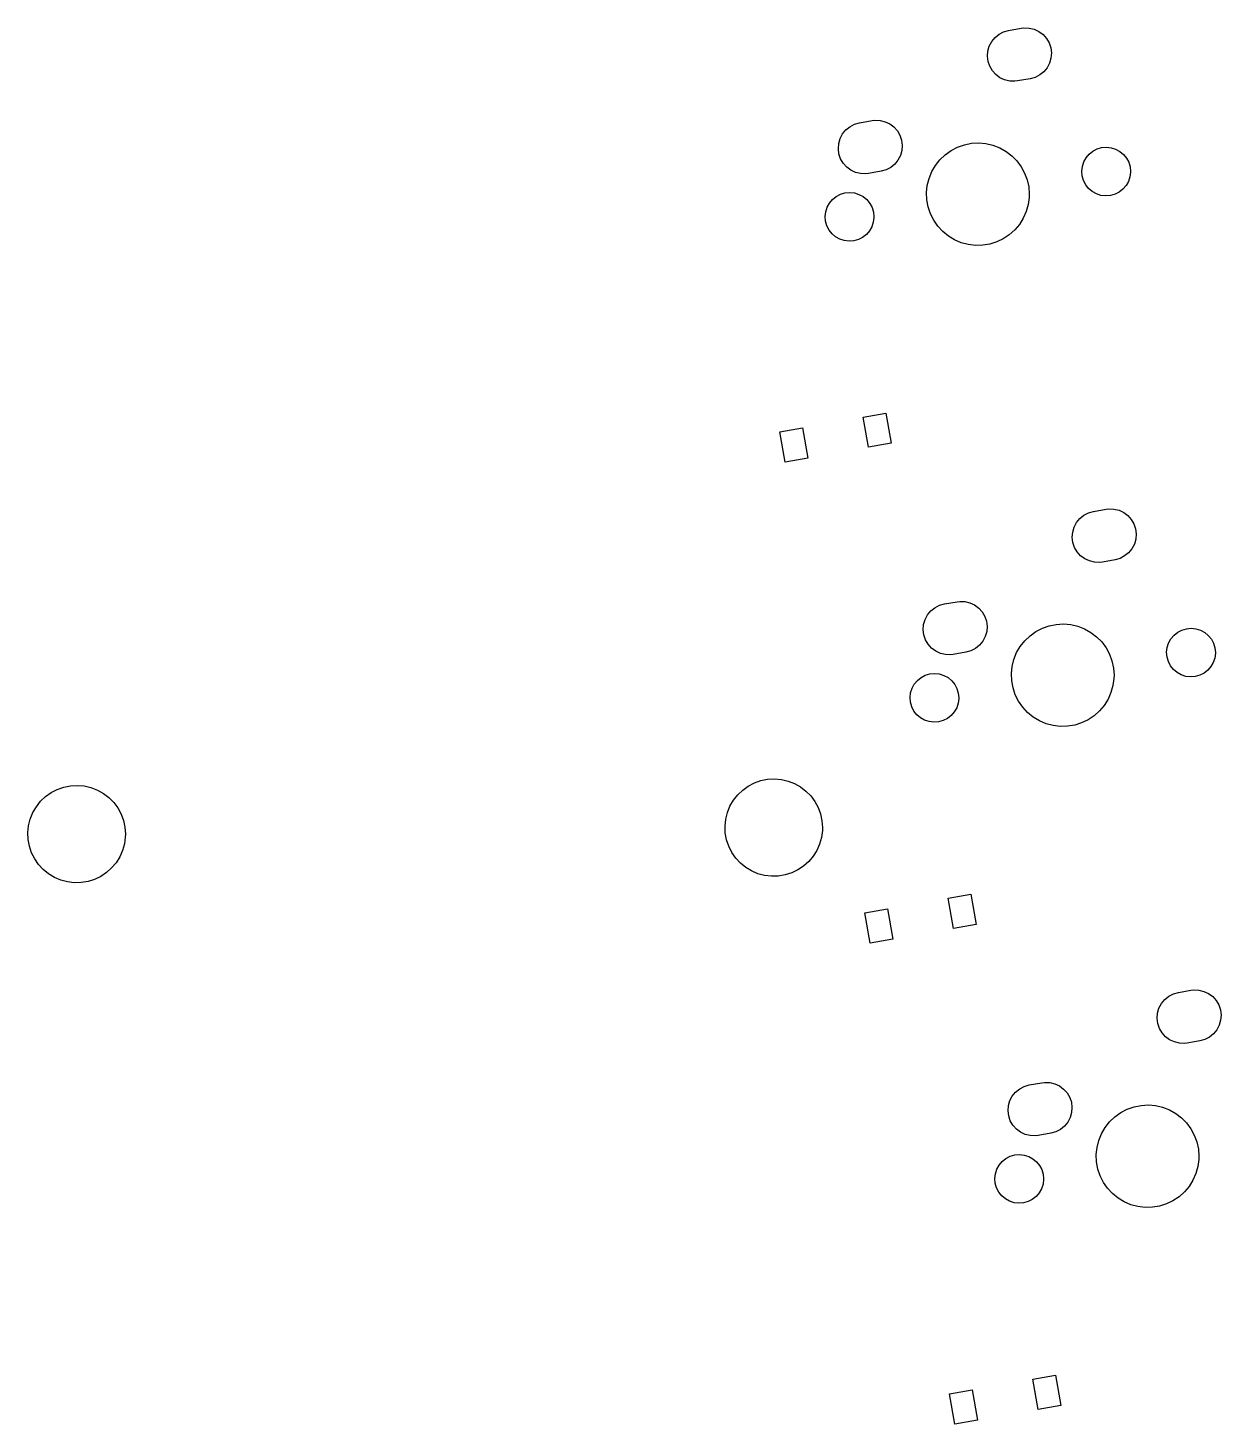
# Model space of a CAD drawing. Extents: x -73 to 324, y -180 to -25.
# Drawn here: x 151.8 to 198.3, y -110.6 to -56.2 of the extents above; entities that cross this region are included whole.
import ezdxf

# ---------------------------------------------------------------- set-up
doc = ezdxf.new("R2010")
doc.units = 0
doc.layers.add('BLACK', color=7, linetype='CONTINUOUS')

msp = doc.modelspace()

# ---------------------------------------------------------------- linework, layer by layer
at = {"layer": 'BLACK', "linetype": 'CONTINUOUS'}
for p, q in [((189.347, -56.7197), (189.475, -56.5635)), ((189.475, -56.5635), (189.632, -56.4363)), ((189.632, -56.4363), (189.811, -56.3433)), ((189.811, -56.3433), (190.006, -56.2882)), ((190.006, -56.2882), (190.498, -56.2014)), ((190.498, -56.2014), (190.602, -56.1887)), ((190.602, -56.1887), (190.804, -56.195)), ((190.804, -56.195), (191.001, -56.2419)), ((191.001, -56.2419), (191.184, -56.3273)), ((191.184, -56.3273), (191.346, -56.4478)), ((191.346, -56.4478), (191.481, -56.5984)), ((191.481, -56.5984), (191.583, -56.7731)), ((189.18, -57.294), (189.196, -57.0925)), ((189.196, -57.0925), (189.252, -56.8984)), ((189.252, -56.8984), (189.347, -56.7197)), ((191.583, -56.7731), (191.647, -56.9647)), ((191.647, -56.9647), (191.672, -57.1653)), ((191.672, -57.1653), (191.656, -57.3667)), ((189.204, -57.4946), (189.18, -57.294)), ((189.269, -57.6862), (189.204, -57.4946)), ((189.371, -57.8608), (189.269, -57.6862)), ((191.599, -57.5608), (191.505, -57.7396)), ((191.656, -57.3667), (191.599, -57.5608)), ((189.505, -58.0115), (189.371, -57.8608)), ((189.668, -58.132), (189.505, -58.0115)), ((189.851, -58.2174), (189.668, -58.132)), ((190.047, -58.2643), (189.851, -58.2174)), ((190.353, -58.2579), (190.249, -58.2706)), ((190.846, -58.171), (190.353, -58.2579)), ((191.04, -58.116), (190.846, -58.171)), ((191.22, -58.023), (191.04, -58.116)), ((191.377, -57.8958), (191.22, -58.023)), ((191.505, -57.7396), (191.377, -57.8958)), ((190.249, -58.2706), (190.047, -58.2643)), ((183.999, -59.9474), (184.193, -59.8923)), ((184.193, -59.8923), (184.686, -59.8055)), ((184.686, -59.8055), (184.79, -59.7927)), ((184.79, -59.7927), (184.992, -59.7991)), ((184.992, -59.7991), (185.188, -59.8459)), ((185.188, -59.8459), (185.372, -59.9313)), ((183.44, -60.5025), (183.534, -60.3237)), ((183.534, -60.3237), (183.662, -60.1676)), ((183.662, -60.1676), (183.82, -60.0404)), ((183.82, -60.0404), (183.999, -59.9474)), ((185.372, -59.9313), (185.534, -60.0519)), ((185.534, -60.0519), (185.669, -60.2025)), ((185.669, -60.2025), (185.77, -60.3772)), ((185.77, -60.3772), (185.835, -60.5688)), ((183.367, -60.8981), (183.384, -60.6966)), ((183.392, -61.0987), (183.367, -60.8981)), ((183.384, -60.6966), (183.44, -60.5025)), ((185.843, -60.9708), (185.787, -61.1649)), ((185.835, -60.5688), (185.859, -60.7694)), ((185.859, -60.7694), (185.843, -60.9708)), ((187.532, -61.1325), (187.762, -60.9683)), ((187.762, -60.9683), (188.012, -60.838)), ((188.012, -60.838), (188.279, -60.7444)), ((188.279, -60.7444), (188.556, -60.6893)), ((188.556, -60.6893), (188.838, -60.6738)), ((188.838, -60.6738), (189.119, -60.6982)), ((189.119, -60.6982), (189.395, -60.7619)), ((189.395, -60.7619), (189.658, -60.8639)), ((189.658, -60.8639), (189.905, -61.0019)), ((193.289, -60.9965), (193.453, -60.9106)), ((193.453, -60.9106), (193.631, -60.8582)), ((193.631, -60.8582), (193.816, -60.8414)), ((193.816, -60.8414), (194, -60.8608)), ((194, -60.8608), (194.177, -60.9156)), ((194.177, -60.9156), (194.341, -61.0038)), ((183.456, -61.2902), (183.392, -61.0987)), ((183.558, -61.4649), (183.456, -61.2902)), ((183.693, -61.6156), (183.558, -61.4649)), ((185.564, -61.4999), (185.407, -61.6271)), ((185.692, -61.3437), (185.564, -61.4999)), ((185.787, -61.1649), (185.692, -61.3437)), ((187.152, -61.5494), (187.327, -61.3275)), ((187.327, -61.3275), (187.532, -61.1325)), ((189.905, -61.0019), (190.129, -61.1733)), ((190.129, -61.1733), (190.327, -61.3746)), ((190.327, -61.3746), (190.495, -61.6019)), ((192.88, -61.5939), (192.936, -61.4172)), ((192.936, -61.4172), (193.025, -61.2547)), ((193.025, -61.2547), (193.145, -61.1126)), ((193.145, -61.1126), (193.289, -60.9965)), ((194.341, -61.0038), (194.483, -61.122)), ((194.483, -61.122), (194.601, -61.2657)), ((194.601, -61.2657), (194.688, -61.4294)), ((194.688, -61.4294), (194.741, -61.6069)), ((183.855, -61.7361), (183.693, -61.6156)), ((184.038, -61.8215), (183.855, -61.7361)), ((184.235, -61.8683), (184.038, -61.8215)), ((184.437, -61.8747), (184.235, -61.8683)), ((184.541, -61.8619), (184.437, -61.8747)), ((185.033, -61.7751), (184.541, -61.8619)), ((185.228, -61.7201), (185.033, -61.7751)), ((185.407, -61.6271), (185.228, -61.7201)), ((186.836, -62.3297), (186.904, -62.0555)), ((186.904, -62.0555), (187.01, -61.7937)), ((187.01, -61.7937), (187.152, -61.5494)), ((190.495, -61.6019), (190.629, -61.8505)), ((190.629, -61.8505), (190.727, -62.1155)), ((192.859, -61.7781), (192.88, -61.5939)), ((192.875, -61.9629), (192.859, -61.7781)), ((192.926, -62.1411), (192.875, -61.9629)), ((194.736, -62.0019), (194.677, -62.1778)), ((194.759, -61.8179), (194.736, -62.0019)), ((194.741, -61.6069), (194.759, -61.7914)), ((194.759, -61.7914), (194.759, -61.8179)), ((183.626, -62.6225), (183.81, -62.6057)), ((183.81, -62.6057), (183.995, -62.6251)), ((186.807, -62.6107), (186.836, -62.3297)), ((186.819, -62.893), (186.807, -62.6107)), ((190.727, -62.1155), (190.787, -62.3917)), ((190.787, -62.3917), (190.807, -62.6735)), ((193.011, -62.306), (192.926, -62.1411)), ((193.126, -62.4513), (193.011, -62.306)), ((193.267, -62.5715), (193.126, -62.4513)), ((193.429, -62.6619), (193.267, -62.5715)), ((194.318, -62.5935), (194.153, -62.6771)), ((194.464, -62.4794), (194.318, -62.5935)), ((194.586, -62.339), (194.464, -62.4794)), ((194.677, -62.1778), (194.586, -62.339)), ((182.931, -63.1814), (183.02, -63.0189)), ((183.02, -63.0189), (183.139, -62.8769)), ((183.139, -62.8769), (183.284, -62.7607)), ((183.284, -62.7607), (183.448, -62.6748)), ((183.448, -62.6748), (183.626, -62.6225)), ((183.995, -62.6251), (184.172, -62.6799)), ((184.172, -62.6799), (184.335, -62.7681)), ((184.335, -62.7681), (184.478, -62.8863)), ((184.478, -62.8863), (184.595, -63.0299)), ((184.595, -63.0299), (184.682, -63.1936)), ((186.869, -63.1709), (186.819, -62.893)), ((190.765, -63.0791), (190.688, -63.351)), ((190.803, -62.7991), (190.765, -63.0791)), ((190.807, -62.6735), (190.803, -62.7991)), ((193.605, -62.7192), (193.429, -62.6619)), ((193.789, -62.7412), (193.605, -62.7192)), ((193.974, -62.727), (193.789, -62.7412)), ((194.153, -62.6771), (193.974, -62.727)), ((182.854, -63.5424), (182.874, -63.3581)), ((182.869, -63.7272), (182.854, -63.5424)), ((182.874, -63.3581), (182.931, -63.1814)), ((184.682, -63.1936), (184.736, -63.3711)), ((184.753, -63.5822), (184.73, -63.7661)), ((184.736, -63.3711), (184.754, -63.5557)), ((184.754, -63.5557), (184.753, -63.5822)), ((186.959, -63.4389), (186.869, -63.1709)), ((187.085, -63.6916), (186.959, -63.4389)), ((187.246, -63.924), (187.085, -63.6916)), ((190.574, -63.6094), (190.425, -63.8491)), ((190.688, -63.351), (190.574, -63.6094)), ((182.92, -63.9054), (182.869, -63.7272)), ((183.005, -64.0703), (182.92, -63.9054)), ((183.12, -64.2156), (183.005, -64.0703)), ((183.262, -64.3358), (183.12, -64.2156)), ((184.459, -64.2436), (184.313, -64.3578)), ((184.58, -64.1033), (184.459, -64.2436)), ((184.672, -63.9421), (184.58, -64.1033)), ((184.73, -63.7661), (184.672, -63.9421)), ((187.437, -64.1315), (187.246, -63.924)), ((187.656, -64.3098), (187.437, -64.1315)), ((190.243, -64.0654), (190.032, -64.2538)), ((190.425, -63.8491), (190.243, -64.0654)), ((183.423, -64.4262), (183.262, -64.3358)), ((183.6, -64.4835), (183.423, -64.4262)), ((183.784, -64.5055), (183.6, -64.4835)), ((183.969, -64.4912), (183.784, -64.5055)), ((184.147, -64.4414), (183.969, -64.4912)), ((184.313, -64.3578), (184.147, -64.4414)), ((187.899, -64.4555), (187.656, -64.3098)), ((188.159, -64.5657), (187.899, -64.4555)), ((188.432, -64.6381), (188.159, -64.5657)), ((188.712, -64.6713), (188.432, -64.6381)), ((188.995, -64.6647), (188.712, -64.6713)), ((189.273, -64.6183), (188.995, -64.6647)), ((189.543, -64.5331), (189.273, -64.6183)), ((189.797, -64.4108), (189.543, -64.5331)), ((190.032, -64.2538), (189.797, -64.4108)), ((184.336, -71.3639), (185.222, -71.2076)), ((185.222, -71.2076), (185.43, -72.3894)), ((181.086, -71.937), (181.972, -71.7807)), ((181.972, -71.7807), (182.18, -72.9624)), ((184.544, -72.5457), (184.336, -71.3639)), ((181.294, -73.1187), (181.086, -71.937)), ((185.43, -72.3894), (184.544, -72.5457)), ((182.18, -72.9624), (181.294, -73.1187)), ((192.94, -75.1969), (193.119, -75.1039)), ((193.119, -75.1039), (193.314, -75.0488)), ((193.314, -75.0488), (193.806, -74.962)), ((193.806, -74.962), (193.91, -74.9493)), ((193.91, -74.9493), (194.112, -74.9556)), ((194.112, -74.9556), (194.309, -75.0024)), ((194.309, -75.0024), (194.492, -75.0879)), ((194.492, -75.0879), (194.654, -75.2084)), ((192.504, -75.8531), (192.56, -75.659)), ((192.56, -75.659), (192.655, -75.4802)), ((192.655, -75.4802), (192.783, -75.3241)), ((192.783, -75.3241), (192.94, -75.1969)), ((194.654, -75.2084), (194.789, -75.359)), ((194.789, -75.359), (194.891, -75.5337)), ((194.891, -75.5337), (194.955, -75.7253)), ((192.488, -76.0546), (192.504, -75.8531)), ((192.512, -76.2552), (192.488, -76.0546)), ((194.964, -76.1273), (194.907, -76.3214)), ((194.955, -75.7253), (194.98, -75.9259)), ((194.98, -75.9259), (194.964, -76.1273)), ((192.577, -76.4467), (192.512, -76.2552)), ((192.679, -76.6214), (192.577, -76.4467)), ((192.813, -76.7721), (192.679, -76.6214)), ((192.976, -76.8926), (192.813, -76.7721)), ((194.685, -76.6564), (194.528, -76.7836)), ((194.813, -76.5002), (194.685, -76.6564)), ((194.907, -76.3214), (194.813, -76.5002)), ((193.159, -76.978), (192.976, -76.8926)), ((193.355, -77.0249), (193.159, -76.978)), ((193.557, -77.0312), (193.355, -77.0249)), ((193.661, -77.0184), (193.557, -77.0312)), ((194.154, -76.9316), (193.661, -77.0184)), ((194.348, -76.8766), (194.154, -76.9316)), ((194.528, -76.7836), (194.348, -76.8766)), ((186.842, -79.0843), (186.97, -78.9281)), ((186.97, -78.9281), (187.128, -78.801)), ((187.128, -78.801), (187.307, -78.7079)), ((187.307, -78.7079), (187.501, -78.6529)), ((187.501, -78.6529), (187.994, -78.5661)), ((187.994, -78.5661), (188.098, -78.5533)), ((188.098, -78.5533), (188.3, -78.5597)), ((188.3, -78.5597), (188.496, -78.6065)), ((188.496, -78.6065), (188.68, -78.6919)), ((188.68, -78.6919), (188.842, -78.8124)), ((188.842, -78.8124), (188.977, -78.9631)), ((186.675, -79.6587), (186.692, -79.4572)), ((186.692, -79.4572), (186.748, -79.2631)), ((186.748, -79.2631), (186.842, -79.0843)), ((188.977, -78.9631), (189.078, -79.1378)), ((189.078, -79.1378), (189.143, -79.3293)), ((189.143, -79.3293), (189.167, -79.53)), ((191.587, -79.505), (191.864, -79.4499)), ((191.864, -79.4499), (192.146, -79.4344)), ((192.146, -79.4344), (192.427, -79.4587)), ((192.427, -79.4587), (192.703, -79.5225)), ((186.7, -79.8593), (186.675, -79.6587)), ((186.764, -80.0508), (186.7, -79.8593)), ((189.095, -79.9255), (189, -80.1043)), ((189.151, -79.7314), (189.095, -79.9255)), ((189.167, -79.53), (189.151, -79.7314)), ((190.635, -80.0881), (190.84, -79.8931)), ((190.84, -79.8931), (191.07, -79.7288)), ((191.07, -79.7288), (191.32, -79.5986)), ((191.32, -79.5986), (191.587, -79.505)), ((192.703, -79.5225), (192.966, -79.6245)), ((192.966, -79.6245), (193.213, -79.7625)), ((193.213, -79.7625), (193.437, -79.9339)), ((193.437, -79.9339), (193.635, -80.1352)), ((196.244, -80.1777), (196.333, -80.0153)), ((196.333, -80.0153), (196.453, -79.8732)), ((196.453, -79.8732), (196.597, -79.7571)), ((196.597, -79.7571), (196.761, -79.6712)), ((196.761, -79.6712), (196.939, -79.6188)), ((196.939, -79.6188), (197.124, -79.602)), ((197.124, -79.602), (197.308, -79.6214)), ((197.308, -79.6214), (197.485, -79.6762)), ((197.485, -79.6762), (197.649, -79.7644)), ((197.649, -79.7644), (197.791, -79.8826)), ((197.791, -79.8826), (197.909, -80.0263)), ((197.909, -80.0263), (197.996, -80.19)), ((186.866, -80.2255), (186.764, -80.0508)), ((187.001, -80.3762), (186.866, -80.2255)), ((187.163, -80.4967), (187.001, -80.3762)), ((187.346, -80.5821), (187.163, -80.4967)), ((187.543, -80.6289), (187.346, -80.5821)), ((188.341, -80.5357), (187.849, -80.6225)), ((188.536, -80.4807), (188.341, -80.5357)), ((188.715, -80.3877), (188.536, -80.4807)), ((188.872, -80.2605), (188.715, -80.3877)), ((189, -80.1043), (188.872, -80.2605)), ((190.212, -80.8161), (190.318, -80.5542)), ((190.318, -80.5542), (190.46, -80.31)), ((190.46, -80.31), (190.635, -80.0881)), ((193.635, -80.1352), (193.803, -80.3625)), ((193.803, -80.3625), (193.937, -80.6111)), ((196.167, -80.5387), (196.188, -80.3545)), ((196.183, -80.7235), (196.167, -80.5387)), ((196.188, -80.3545), (196.244, -80.1777)), ((197.996, -80.19), (198.049, -80.3675)), ((198.067, -80.5785), (198.044, -80.7625)), ((198.049, -80.3675), (198.067, -80.552)), ((198.067, -80.552), (198.067, -80.5785)), ((187.745, -80.6353), (187.543, -80.6289)), ((187.849, -80.6225), (187.745, -80.6353)), ((190.115, -81.3713), (190.144, -81.0903)), ((190.144, -81.0903), (190.212, -80.8161)), ((193.937, -80.6111), (194.035, -80.8761)), ((194.035, -80.8761), (194.095, -81.1523)), ((196.234, -80.9017), (196.183, -80.7235)), ((196.319, -81.0666), (196.234, -80.9017)), ((196.434, -81.2119), (196.319, -81.0666)), ((197.894, -81.0996), (197.772, -81.2399)), ((197.985, -80.9384), (197.894, -81.0996)), ((198.044, -80.7625), (197.985, -80.9384)), ((186.328, -81.7795), (186.447, -81.6375)), ((186.447, -81.6375), (186.591, -81.5213)), ((186.591, -81.5213), (186.756, -81.4354)), ((186.756, -81.4354), (186.934, -81.3831)), ((186.934, -81.3831), (187.118, -81.3663)), ((187.118, -81.3663), (187.303, -81.3857)), ((187.303, -81.3857), (187.48, -81.4405)), ((187.48, -81.4405), (187.643, -81.5287)), ((187.643, -81.5287), (187.786, -81.6469)), ((187.786, -81.6469), (187.903, -81.7905)), ((190.127, -81.6536), (190.115, -81.3713)), ((190.177, -81.9315), (190.127, -81.6536)), ((194.111, -81.5597), (194.073, -81.8397)), ((194.095, -81.1523), (194.115, -81.4341)), ((194.115, -81.4341), (194.111, -81.5597)), ((196.575, -81.3321), (196.434, -81.2119)), ((196.737, -81.4225), (196.575, -81.3321)), ((196.913, -81.4798), (196.737, -81.4225)), ((197.097, -81.5018), (196.913, -81.4798)), ((197.282, -81.4876), (197.097, -81.5018)), ((197.461, -81.4377), (197.282, -81.4876)), ((197.626, -81.3541), (197.461, -81.4377)), ((197.772, -81.2399), (197.626, -81.3541)), ((186.162, -82.303), (186.182, -82.1187)), ((186.182, -82.1187), (186.239, -81.942)), ((186.239, -81.942), (186.328, -81.7795)), ((187.903, -81.7905), (187.99, -81.9542)), ((187.99, -81.9542), (188.044, -82.1317)), ((188.044, -82.1317), (188.062, -82.3163)), ((190.267, -82.1995), (190.177, -81.9315)), ((190.393, -82.4522), (190.267, -82.1995)), ((193.996, -82.1116), (193.882, -82.37)), ((194.073, -81.8397), (193.996, -82.1116)), ((186.177, -82.4877), (186.162, -82.303)), ((186.228, -82.666), (186.177, -82.4877)), ((186.313, -82.8309), (186.228, -82.666)), ((187.98, -82.7027), (187.888, -82.8639)), ((188.038, -82.5267), (187.98, -82.7027)), ((188.061, -82.3428), (188.038, -82.5267)), ((188.062, -82.3163), (188.061, -82.3428)), ((190.554, -82.6846), (190.393, -82.4522)), ((190.745, -82.8921), (190.554, -82.6846)), ((193.733, -82.6097), (193.551, -82.8259)), ((193.882, -82.37), (193.733, -82.6097)), ((186.428, -82.9762), (186.313, -82.8309)), ((186.57, -83.0963), (186.428, -82.9762)), ((186.731, -83.1868), (186.57, -83.0963)), ((186.908, -83.2441), (186.731, -83.1868)), ((187.092, -83.266), (186.908, -83.2441)), ((187.277, -83.2518), (187.092, -83.266)), ((187.455, -83.202), (187.277, -83.2518)), ((187.621, -83.1184), (187.455, -83.202)), ((187.767, -83.0042), (187.621, -83.1184)), ((187.888, -82.8639), (187.767, -83.0042)), ((190.964, -83.0704), (190.745, -82.8921)), ((191.207, -83.2161), (190.964, -83.0704)), ((191.467, -83.3263), (191.207, -83.2161)), ((192.851, -83.2937), (192.581, -83.3789)), ((193.105, -83.1714), (192.851, -83.2937)), ((193.34, -83.0144), (193.105, -83.1714)), ((193.551, -82.8259), (193.34, -83.0144)), ((191.74, -83.3987), (191.467, -83.3263)), ((192.02, -83.4319), (191.74, -83.3987)), ((192.303, -83.4252), (192.02, -83.4319)), ((192.581, -83.3789), (192.303, -83.4252)), ((180.61, -85.491), (180.878, -85.4762)), ((180.878, -85.4762), (181.145, -85.4994)), ((152.459, -86.166), (152.677, -86.01)), ((152.677, -86.01), (152.915, -85.8863)), ((152.915, -85.8863), (153.169, -85.7973)), ((153.169, -85.7973), (153.432, -85.745)), ((153.432, -85.745), (153.7, -85.7302)), ((153.7, -85.7302), (153.967, -85.7534)), ((153.967, -85.7534), (154.229, -85.814)), ((154.229, -85.814), (154.479, -85.9108)), ((154.479, -85.9108), (154.713, -86.042)), ((179.443, -86.0973), (179.637, -85.912)), ((179.637, -85.912), (179.855, -85.756)), ((179.855, -85.756), (180.093, -85.6323)), ((180.093, -85.6323), (180.347, -85.5433)), ((180.347, -85.5433), (180.61, -85.491)), ((181.145, -85.4994), (181.407, -85.56)), ((181.407, -85.56), (181.657, -85.6568)), ((181.657, -85.6568), (181.891, -85.788)), ((181.891, -85.788), (182.104, -85.9508)), ((182.104, -85.9508), (182.293, -86.142)), ((151.964, -86.7941), (152.099, -86.562)), ((152.099, -86.562), (152.265, -86.3513)), ((152.265, -86.3513), (152.459, -86.166)), ((154.713, -86.042), (154.926, -86.2048)), ((154.926, -86.2048), (155.115, -86.396)), ((155.115, -86.396), (155.274, -86.6119)), ((179.041, -86.7889), (179.142, -86.5401)), ((179.142, -86.5401), (179.277, -86.308)), ((179.277, -86.308), (179.443, -86.0973)), ((182.293, -86.142), (182.452, -86.3579)), ((182.452, -86.3579), (182.58, -86.5941)), ((151.798, -87.3033), (151.863, -87.0429)), ((151.863, -87.0429), (151.964, -86.7941)), ((155.274, -86.6119), (155.402, -86.8481)), ((155.402, -86.8481), (155.495, -87.0999)), ((155.495, -87.0999), (155.551, -87.3623)), ((178.949, -87.3163), (178.976, -87.0493)), ((178.976, -87.0493), (179.041, -86.7889)), ((182.58, -86.5941), (182.673, -86.8459)), ((182.673, -86.8459), (182.729, -87.1083)), ((182.729, -87.1083), (182.748, -87.376)), ((151.771, -87.5703), (151.798, -87.3033)), ((151.781, -87.8385), (151.771, -87.5703)), ((155.551, -87.3623), (155.57, -87.63)), ((155.57, -87.63), (155.566, -87.7493)), ((178.959, -87.5845), (178.949, -87.3163)), ((179.008, -87.8485), (178.959, -87.5845)), ((182.744, -87.4953), (182.709, -87.7613)), ((182.748, -87.376), (182.744, -87.4953)), ((151.83, -88.1025), (151.781, -87.8385)), ((151.915, -88.3571), (151.83, -88.1025)), ((155.531, -88.0153), (155.458, -88.2736)), ((155.566, -87.7493), (155.531, -88.0153)), ((179.093, -88.1031), (179.008, -87.8485)), ((179.213, -88.3432), (179.093, -88.1031)), ((182.636, -88.0196), (182.527, -88.2651)), ((182.709, -87.7613), (182.636, -88.0196)), ((152.035, -88.5972), (151.915, -88.3571)), ((152.187, -88.818), (152.035, -88.5972)), ((155.207, -88.7468), (155.034, -88.9522)), ((155.349, -88.5191), (155.207, -88.7468)), ((155.458, -88.2736), (155.349, -88.5191)), ((179.365, -88.564), (179.213, -88.3432)), ((179.547, -88.761), (179.365, -88.564)), ((182.212, -88.6982), (182.013, -88.8773)), ((182.385, -88.4928), (182.212, -88.6982)), ((182.527, -88.2651), (182.385, -88.4928)), ((152.369, -89.015), (152.187, -88.818)), ((152.577, -89.1845), (152.369, -89.015)), ((152.807, -89.3229), (152.577, -89.1845)), ((154.611, -89.2804), (154.369, -89.3966)), ((154.835, -89.1313), (154.611, -89.2804)), ((155.034, -88.9522), (154.835, -89.1313)), ((179.755, -88.9305), (179.547, -88.761)), ((179.985, -89.0689), (179.755, -88.9305)), ((180.233, -89.1736), (179.985, -89.0689)), ((180.492, -89.2423), (180.233, -89.1736)), ((180.758, -89.2739), (180.492, -89.2423)), ((181.027, -89.2676), (180.758, -89.2739)), ((181.292, -89.2235), (181.027, -89.2676)), ((181.547, -89.1426), (181.292, -89.2235)), ((181.789, -89.0264), (181.547, -89.1426)), ((182.013, -88.8773), (181.789, -89.0264)), ((153.055, -89.4276), (152.807, -89.3229)), ((153.314, -89.4963), (153.055, -89.4276)), ((153.58, -89.5279), (153.314, -89.4963)), ((153.849, -89.5216), (153.58, -89.5279)), ((154.114, -89.4775), (153.849, -89.5216)), ((154.369, -89.3966), (154.114, -89.4775)), ((187.644, -90.1245), (188.53, -89.9682)), ((187.852, -91.3063), (187.644, -90.1245)), ((188.53, -89.9682), (188.738, -91.15)), ((184.394, -90.6975), (185.28, -90.5413)), ((184.602, -91.8793), (184.394, -90.6975)), ((185.28, -90.5413), (185.488, -91.723)), ((188.738, -91.15), (187.852, -91.3063)), ((185.488, -91.723), (184.602, -91.8793)), ((195.963, -94.2408), (196.091, -94.0847)), ((196.091, -94.0847), (196.248, -93.9575)), ((196.248, -93.9575), (196.427, -93.8645)), ((196.427, -93.8645), (196.622, -93.8094)), ((196.622, -93.8094), (197.114, -93.7226)), ((197.114, -93.7226), (197.218, -93.7098)), ((197.218, -93.7098), (197.42, -93.7162)), ((197.42, -93.7162), (197.617, -93.763)), ((197.617, -93.763), (197.8, -93.8484)), ((197.8, -93.8484), (197.962, -93.9689)), ((197.962, -93.9689), (198.097, -94.1196)), ((198.097, -94.1196), (198.199, -94.2943)), ((195.796, -94.8152), (195.812, -94.6137)), ((195.812, -94.6137), (195.868, -94.4196)), ((195.868, -94.4196), (195.963, -94.2408)), ((198.199, -94.2943), (198.263, -94.4859)), ((198.263, -94.4859), (198.288, -94.6865)), ((198.288, -94.6865), (198.272, -94.8879)), ((195.82, -95.0158), (195.796, -94.8152)), ((195.885, -95.2073), (195.82, -95.0158)), ((195.987, -95.382), (195.885, -95.2073)), ((198.121, -95.2608), (197.993, -95.417)), ((198.215, -95.082), (198.121, -95.2608)), ((198.272, -94.8879), (198.215, -95.082)), ((196.121, -95.5327), (195.987, -95.382)), ((196.284, -95.6532), (196.121, -95.5327)), ((196.467, -95.7386), (196.284, -95.6532)), ((196.663, -95.7854), (196.467, -95.7386)), ((196.865, -95.7918), (196.663, -95.7854)), ((196.969, -95.779), (196.865, -95.7918)), ((197.462, -95.6922), (196.969, -95.779)), ((197.656, -95.6372), (197.462, -95.6922)), ((197.836, -95.5442), (197.656, -95.6372)), ((197.993, -95.417), (197.836, -95.5442)), ((190.615, -97.4685), (190.809, -97.4135)), ((190.809, -97.4135), (191.302, -97.3267)), ((191.302, -97.3267), (191.406, -97.3139)), ((191.406, -97.3139), (191.608, -97.3203)), ((191.608, -97.3203), (191.804, -97.3671)), ((191.804, -97.3671), (191.988, -97.4525)), ((191.988, -97.4525), (192.15, -97.573)), ((190.056, -98.0237), (190.15, -97.8449)), ((190.15, -97.8449), (190.278, -97.6887)), ((190.278, -97.6887), (190.436, -97.5615)), ((190.436, -97.5615), (190.615, -97.4685)), ((192.15, -97.573), (192.285, -97.7237)), ((192.285, -97.7237), (192.386, -97.8984)), ((192.386, -97.8984), (192.451, -98.0899)), ((189.983, -98.4192), (190, -98.2178)), ((190.008, -98.6199), (189.983, -98.4192)), ((190, -98.2178), (190.056, -98.0237)), ((192.459, -98.492), (192.403, -98.6861)), ((192.451, -98.0899), (192.475, -98.2905)), ((192.475, -98.2905), (192.459, -98.492)), ((194.148, -98.6537), (194.378, -98.4894)), ((194.378, -98.4894), (194.628, -98.3592)), ((194.628, -98.3592), (194.895, -98.2656)), ((194.895, -98.2656), (195.172, -98.2105)), ((195.172, -98.2105), (195.454, -98.195)), ((195.454, -98.195), (195.735, -98.2193)), ((195.735, -98.2193), (196.011, -98.2831)), ((196.011, -98.2831), (196.274, -98.3851)), ((196.274, -98.3851), (196.521, -98.5231)), ((196.521, -98.5231), (196.745, -98.6945)), ((190.072, -98.8114), (190.008, -98.6199)), ((190.174, -98.9861), (190.072, -98.8114)), ((190.309, -99.1368), (190.174, -98.9861)), ((192.18, -99.0211), (192.023, -99.1482)), ((192.308, -98.8649), (192.18, -99.0211)), ((192.403, -98.6861), (192.308, -98.8649)), ((193.626, -99.3148), (193.768, -99.0705)), ((193.768, -99.0705), (193.943, -98.8487)), ((193.943, -98.8487), (194.148, -98.6537)), ((196.745, -98.6945), (196.943, -98.8958)), ((196.943, -98.8958), (197.111, -99.1231)), ((190.471, -99.2573), (190.309, -99.1368)), ((190.654, -99.3427), (190.471, -99.2573)), ((190.851, -99.3895), (190.654, -99.3427)), ((191.053, -99.3959), (190.851, -99.3895)), ((191.157, -99.3831), (191.053, -99.3959)), ((191.649, -99.2963), (191.157, -99.3831)), ((191.844, -99.2413), (191.649, -99.2963)), ((192.023, -99.1482), (191.844, -99.2413)), ((193.452, -99.8508), (193.52, -99.5767)), ((193.52, -99.5767), (193.626, -99.3148)), ((197.111, -99.1231), (197.245, -99.3717)), ((197.245, -99.3717), (197.343, -99.6367)), ((197.343, -99.6367), (197.403, -99.9129)), ((190.064, -100.196), (190.242, -100.144)), ((190.242, -100.144), (190.426, -100.127)), ((190.426, -100.127), (190.611, -100.146)), ((190.611, -100.146), (190.788, -100.201)), ((193.423, -100.132), (193.452, -99.8508)), ((193.435, -100.414), (193.423, -100.132)), ((197.403, -99.9129), (197.423, -100.195)), ((189.49, -100.879), (189.547, -100.703)), ((189.547, -100.703), (189.636, -100.54)), ((189.636, -100.54), (189.755, -100.398)), ((189.755, -100.398), (189.899, -100.282)), ((189.899, -100.282), (190.064, -100.196)), ((190.788, -100.201), (190.951, -100.289)), ((190.951, -100.289), (191.094, -100.407)), ((191.094, -100.407), (191.211, -100.551)), ((191.211, -100.551), (191.298, -100.715)), ((191.298, -100.715), (191.352, -100.892)), ((193.485, -100.692), (193.435, -100.414)), ((193.575, -100.96), (193.485, -100.692)), ((197.381, -100.6), (197.304, -100.872)), ((197.419, -100.32), (197.381, -100.6)), ((197.423, -100.195), (197.419, -100.32)), ((189.47, -101.064), (189.49, -100.879)), ((189.485, -101.248), (189.47, -101.064)), ((189.536, -101.427), (189.485, -101.248)), ((191.369, -101.103), (191.346, -101.287)), ((191.352, -100.892), (191.37, -101.077)), ((191.37, -101.077), (191.369, -101.103)), ((193.701, -101.213), (193.575, -100.96)), ((193.862, -101.445), (193.701, -101.213)), ((197.19, -101.131), (197.041, -101.37)), ((197.304, -100.872), (197.19, -101.131)), ((189.621, -101.591), (189.536, -101.427)), ((189.736, -101.737), (189.621, -101.591)), ((189.878, -101.857), (189.736, -101.737)), ((191.075, -101.765), (190.929, -101.879)), ((191.196, -101.624), (191.075, -101.765)), ((191.288, -101.463), (191.196, -101.624)), ((191.346, -101.287), (191.288, -101.463)), ((194.053, -101.653), (193.862, -101.445)), ((194.272, -101.831), (194.053, -101.653)), ((196.648, -101.775), (196.413, -101.932)), ((196.859, -101.587), (196.648, -101.775)), ((197.041, -101.37), (196.859, -101.587)), ((190.039, -101.947), (189.878, -101.857)), ((190.216, -102.005), (190.039, -101.947)), ((190.4, -102.027), (190.216, -102.005)), ((190.585, -102.012), (190.4, -102.027)), ((190.763, -101.963), (190.585, -102.012)), ((190.929, -101.879), (190.763, -101.963)), ((194.515, -101.977), (194.272, -101.831)), ((194.775, -102.087), (194.515, -101.977)), ((195.048, -102.159), (194.775, -102.087)), ((195.328, -102.192), (195.048, -102.159)), ((195.611, -102.186), (195.328, -102.192)), ((195.889, -102.139), (195.611, -102.186)), ((196.159, -102.054), (195.889, -102.139)), ((196.413, -101.932), (196.159, -102.054)), ((190.952, -108.885), (191.838, -108.729)), ((191.16, -110.067), (190.952, -108.885)), ((191.838, -108.729), (192.046, -109.911)), ((187.702, -109.458), (188.588, -109.302)), ((188.588, -109.302), (188.796, -110.484)), ((187.91, -110.64), (187.702, -109.458)), ((192.046, -109.911), (191.16, -110.067)), ((188.796, -110.484), (187.91, -110.64))]:
    msp.add_line(p, q, dxfattribs=at)

doc.saveas('drawing.dxf')
